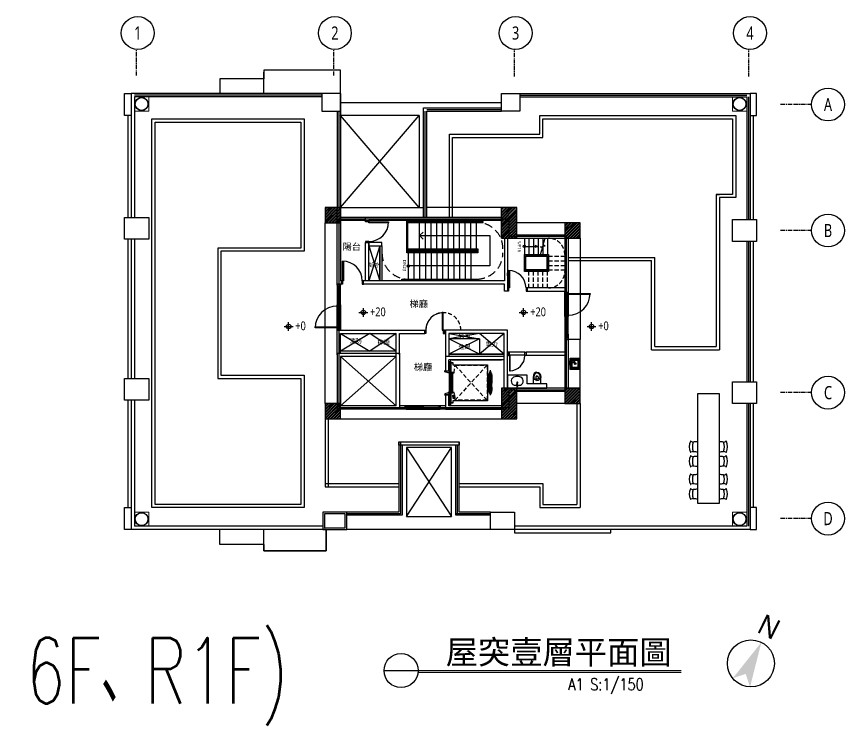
# Model space of a CAD drawing. Header units: millimetres. Extents: x -3377 to 119122, y -22007 to 15479.
# Drawn here: x 75914 to 79693, y 7810 to 11046 of the extents above; entities that cross this region are included whole.
import ezdxf
from ezdxf.enums import TextEntityAlignment as Align

# ---------------------------------------------------------------- set-up
doc = ezdxf.new("R2010")
doc.units = ezdxf.units.MM
doc.header["$LTSCALE"] = 150
doc.header["$MEASUREMENT"] = 0
for name, pattern in [('CENTER', [2, 1.25, -0.25, 0.25, -0.25]), ('DIVIDE2', [15.875, 6.35, -3.175, 0, -3.175, 0, -3.175]), ('DOT', [0.25, 0, -0.25]), ('HIDDEN', [0.375, 0.25, -0.125]), ('HIDDEN2', [0.1875, 0.125, -0.0625]), ('PHANTOM', [15.5, 8, -1.5, 1.5, -1.5, 1.5, -1.5]), ('PHANTOM2', [31.75, 15.875, -3.175, 3.175, -3.175, 3.175, -3.175])]:
    doc.linetypes.add(name, pattern=pattern)
doc.layers.get('0').update_dxf_attribs({"plot": 0})
doc.layers.add('+暫時', color=7, linetype='Continuous', lineweight=15)
doc.layers.add('5', color=5, linetype='Continuous', lineweight=13)
for name, color, linetype, plot in [('AREA', 3, 'Continuous', False), ('FUNITURE', 9, 'Continuous', False), ('LABEL', 1, 'Continuous', False), ('S-ARCH', 252, 'Continuous', False)]:
    doc.layers.add(name, color=color, linetype=linetype, plot=plot)
for name, color, linetype in [('BEAM', 251, 'DOT'), ('CENTER', 1, 'CENTER'), ('COL', 1, 'Continuous'), ('Col-Line', 8, 'CENTER'), ('GRID', 5, 'CENTER'), ('GRID-N', 4, 'Continuous'), ('HATCH', 5, 'Continuous'), ('HIDDEN', 2, 'HIDDEN'), ('OPEN', 4, 'Continuous'), ('OTHER', 4, 'Continuous'), ('STAIR', 4, 'Continuous'), ('SYM', 3, 'Continuous'), ('TEXT', 2, 'Continuous'), ('TOIL', 6, 'Continuous'), ('WALL', 2, 'Continuous'), ('WALL2', 3, 'Continuous'), ('WALL3', 4, 'Continuous'), ('指北針', 7, 'Continuous'), ('鋪面', 7, 'Continuous')]:
    doc.layers.add(name, color=color, linetype=linetype)
doc.styles.add('C1', font='', dxfattribs={"bigfont": 'japanese.shx'})
doc.styles.add('CS4', font='romans.shx', dxfattribs={"width": 0.7, "height": 45, "bigfont": 'lsp.shx'})
doc.styles.add('CT', font='')
doc.styles.add('ET', font='simplex.shx', dxfattribs={"width": 0.8})
doc.styles.add('HH', font='')
doc.styles.get('C1').set_extended_font_data('微軟正黑體')
doc.styles.get('CT').set_extended_font_data('DFKai-SB')
doc.styles.get('HH').set_extended_font_data('Microsoft JhengHei')

# ---------------------------------------------------------------- blocks, each defined once
blk = doc.blocks.new('A$C65E735D8')
at = {"layer": '+暫時', "color": 252}
for p, q in [((-1435, 1200), (-1435, 1135)), ((-1370, 1200), (-1435, 1200)), ((-1370, 1135), (-1370, 1200)), ((1295, 1135), (1295, 1200)), ((1295, 1200), (1360, 1200)), ((1360, 1200), (1360, 1135)), ((-1435, 1135), (-1370, 1135)), ((1360, 1135), (1295, 1135)), ((-1435, -695), (-1435, -760)), ((-1370, -695), (-1435, -695)), ((-1370, -760), (-1370, -695)), ((1295, -760), (1295, -695)), ((1295, -695), (1360, -695)), ((1360, -695), (1360, -760)), ((-1435, -760), (-1370, -760)), ((1360, -760), (1295, -760))]:
    blk.add_line(p, q, dxfattribs=at)
at = {"color": 252}
for p, q in [((-495, 1322.5), (-845, 1322.5)), ((-845, 1322.5), (-845, 1282.5)), ((-845, 1215), (-845, 1312.5)), ((-495, 1215), (-495, 1322.5)), ((-845, 1282.5), (-1045, 1282.5)), ((-1045, 1282.5), (-1045, 1215)), ((-1480, 1215), (-1450, 1215)), ((-1480, 1115), (-1480, 1215)), ((-1450, 1215), (-1450, 1115)), ((1405, 1215), (1375, 1215)), ((1375, 1215), (1375, 1115)), ((1405, 1115), (1405, 1215)), ((-495, 1175), (240, 1175)), ((-495, 1135), (-495, 695)), ((-1450, 1115), (-1480, 1115)), ((-1465, 1114.7), (-1465, 650)), ((-135, 1115), (-495, 1115)), ((-135, 695), (-495, 1115)), ((-495, 695), (-135, 1115)), ((-135, 1115), (-135, 695)), ((1375, 1115), (1405, 1115)), ((1390, 1114.7), (1390, 640)), ((-505, 695), (-115, 695)), ((238.6, 695, -0.5), (-100, 695)), ((-565, -200), (-565, 625)), ((530, 625), (310, 625)), ((-1465, 550), (-1465, -85)), ((600, 555), (600, 93)), ((1390, 540), (1390, -100)), ((-365, 520), (-315, 360)), ((-315, 520), (-365, 360)), ((408, 517.5), (393, 517.5)), ((-360, 120), (-495, 40)), ((-495, 120), (-360, 40)), ((-240, 120), (-360, 40)), ((-240, 40), (-360, 120)), ((140, 120), (0, 95)), ((0, 120), (140, 95)), ((252.5, 120), (140, 25)), ((252.5, 25), (140, 120)), ((140, 95), (0, 25)), ((140, 25), (0, 95)), ((140, 95), (0, 95)), ((140, 95), (140, 25)), ((-240, 40), (-495, 40)), ((-495, -210), (-240, 15)), ((-240, -210), (-495, 15)), ((252.5, 25), (0, 25)), ((0, 25), (252.5, 25)), ((267.5, -70), (267.5, -130)), ((357.5, -70), (267.5, -70)), ((357.5, -110), (357.5, -70)), ((447.5, -110), (357.5, -110)), ((447.5, -130), (447.5, -110)), ((267.5, -130), (447.5, -130)), ((-1465, -185), (-1465, -675.3)), ((1235, -155), (1135, -155)), ((1135, -155), (1135, -655)), ((1235, -655), (1235, -155)), ((530, -200), (310, -200)), ((1390, -200), (1390, -675.3)), ((-495, -270), (240, -269.4)), ((-1480, -675), (-1450, -675)), ((-1480, -775), (-1480, -675)), ((-1450, -675), (-1450, -775)), ((-1450, -675), (-1450, -775)), ((1135, -655), (1235, -655)), ((1375, -675), (1375, -775)), ((1405, -675), (1375, -675)), ((1375, -675), (1375, -775)), ((1405, -775), (1405, -675)), ((-1450, -775), (-1480, -775)), ((-1045, -842.5), (-1045, -775)), ((-1045, -842.5), (-1045, -775)), ((-845, -872.5), (-845, -775)), ((-560, -775), (-560, -872.5)), ((-560, -872.5), (-560, -775)), ((-560, -775), (-560, -872.5)), ((190, -775), (-465, -775)), ((300, -775), (300, -790)), ((300, -790), (300, -790)), ((300, -790), (740, -790)), ((740, -790), (740, -775)), ((1375, -775), (1405, -775)), ((-845, -842.5), (-1045, -842.5)), ((-845, -842.5), (-1045, -842.5)), ((-845, -872.5), (-845, -842.5)), ((-845, -842.5), (-845, -872.5)), ((-845, -872.5), (-845, -842.5)), ((-560, -872.5), (-845, -872.5)), ((-845, -872.5), (-560, -872.5)), ((-560, -872.5), (-845, -872.5))]:
    blk.add_line(p, q, dxfattribs=at)
at = {"color": 252, "linetype": 'Continuous'}
for p, q in [((-380, 630), (-380, 635)), ((-365, 630), (-380, 630)), ((-365, 635), (-365, 630)), ((-365, 630), (-275, 630)), ((-365, 625), (-365, 630)), ((-275, 625), (-365, 625)), ((-275, 630), (-275, 625)), ((-365, 540), (-380, 540)), ((-380, 540), (-380, 535)), ((-365, 535), (-365, 540)), ((-485, 360), (-485, 450)), ((-485, 450), (-480, 450)), ((-480, 450), (-480, 360)), ((272.5, 328), (272.5, 408)), ((272.5, 408), (277.5, 408)), ((277.5, 408), (277.5, 328)), ((-490, 360), (-485, 360)), ((-485, 345), (-490, 345)), ((-485, 360), (-485, 345)), ((-480, 360), (-485, 360)), ((-390, 360), (-395, 360)), ((-395, 360), (-395, 345)), ((-395, 345), (-390, 345)), ((267.5, 328), (272.5, 328)), ((272.5, 313), (267.5, 313)), ((272.5, 328), (272.5, 313)), ((277.5, 328), (272.5, 328)), ((357.5, 328), (352.5, 328)), ((352.5, 328), (352.5, 313)), ((352.5, 313), (357.5, 313)), ((530, 303), (530, 308)), ((530, 303), (530, 308)), ((545, 303), (530, 303)), ((530, 303), (530, 203)), ((545, 303), (530, 303)), ((530, 203), (530, 303)), ((535, 203), (535, 303)), ((540, 203), (540, 303)), ((545, 308), (545, 303)), ((545, 308), (545, 303)), ((545, 203), (545, 303)), ((545, 303), (545, 203)), ((545, 303), (645, 303)), ((545, 298), (545, 303)), ((645, 303), (645, 298)), ((645, 298), (545, 298)), ((-510, 250), (-510, 245)), ((-510, 250), (-510, 245)), ((-510, 245), (-495, 245)), ((-510, 245), (-510, 145)), ((-510, 245), (-495, 245)), ((-510, 145), (-510, 245)), ((-505, 245), (-505, 145)), ((-500, 245), (-500, 145)), ((-495, 245), (-495, 250)), ((-495, 245), (-495, 250)), ((-495, 145), (-495, 245)), ((-495, 245), (-495, 145)), ((-25, 215), (-30, 215)), ((-30, 215), (-30, 135)), ((-25, 135), (-25, 215)), ((530, 198), (530, 203)), ((545, 203), (530, 203)), ((530, 203), (530, 198)), ((545, 203), (530, 203)), ((530, 203), (530, 198)), ((545, 198), (530, 198)), ((530, 198), (530, 98)), ((535, 98), (535, 198)), ((540, 98), (540, 198)), ((545, 203), (545, 198)), ((545, 198), (545, 203)), ((545, 198), (545, 203)), ((545, 98), (545, 198)), ((-610, 145), (-610, 150)), ((-610, 150), (-510, 150)), ((-510, 145), (-610, 145)), ((-510, 150), (-510, 145)), ((-510, 140), (-510, 145)), ((-510, 145), (-495, 145)), ((-510, 140), (-510, 145)), ((-510, 145), (-495, 145)), ((-495, 145), (-495, 140)), ((-495, 145), (-495, 140)), ((-110, 135), (-105, 135)), ((-105, 120), (-110, 120)), ((-105, 135), (-105, 120)), ((-30, 135), (-25, 135)), ((-20, 135), (-25, 135)), ((-25, 135), (-25, 120)), ((-25, 120), (-20, 120)), ((545, 98), (530, 98)), ((530, 98), (530, 93)), ((545, 93), (545, 98)), ((277.5, 35), (272.5, 35)), ((272.5, 20), (277.5, 20)), ((277.5, 20), (277.5, 35)), ((347.5, 35), (277.5, 35)), ((277.5, 23), (347.5, 23)), ((277.5, 20), (277.5, -50)), ((280.5, 20), (277.5, 20)), ((280.5, -50), (280.5, 20)), ((347.5, 20), (347.5, 35)), ((347.5, 35), (352.5, 35)), ((352.5, 20), (347.5, 20)), ((277.5, -50), (280.5, -50))]:
    blk.add_line(p, q, dxfattribs=at)
at = {"color": 252, "linetype": 'HIDDEN2'}
for p, q in [((455, 473), (530, 473)), ((455, 452), (530, 452)), ((455, 431), (530, 431)), ((366, 328), (366, 403)), ((387, 328), (387, 403)), ((408, 328), (408, 403)), ((429, 328), (429, 403)), ((450, 328), (450, 403)), ((455, 410), (530, 410)), ((24.5, -60), (28.5, -25)), ((174.5, -25), (28.5, -185)), ((174.5, -185), (28.5, -25)), ((28.5, -25), (174.5, -25)), ((174.5, -25), (174.5, -185)), ((18.5, -57), (18.5, -60)), ((18.5, -60), (24.5, -60)), ((24.5, -150), (18.5, -150)), ((18.5, -150), (18.5, -153)), ((28.5, -185), (24.5, -150)), ((18.8, -161.5), (25.3, -160.8)), ((26.9, -175.7), (18.8, -161.5)), ((18.8, -161.5), (26.9, -175.7)), ((20.5, -176.4), (18.8, -161.5)), ((25.3, -160.8), (20.5, -176.4)), ((20.5, -176.4), (26.9, -175.7)), ((26.9, -175.7), (20.5, -176.4)), ((25.3, -160.8), (25.2, -160)), ((25.2, -160), (25.7, -160)), ((25.3, -160.8), (26.9, -175.7)), ((26.9, -175.7), (25.3, -160.8)), ((25.7, -160), (27.5, -176.4)), ((27, -176.4), (26.9, -175.7)), ((27.5, -176.4), (27, -176.4)), ((174.5, -185), (28.5, -185))]:
    blk.add_line(p, q, dxfattribs=at)
at = {"color": 252, "linetype": 'DIVIDE2'}
for p, q in [((7, -12.5), (1, -12.5)), ((1, -12.5), (1, -54.8)), ((7, -197.5), (7, -12.5)), ((10.5, -197.9), (10.5, -12.1)), ((10.5, -12.1), (19.1, -12.1)), ((19.1, -12.1), (19.1, -22.5)), ((1, -155.2), (1, -197.5)), ((19.1, -187.5), (19.1, -197.9)), ((1, -197.5), (7, -197.5)), ((19.1, -197.9), (10.5, -197.9))]:
    blk.add_line(p, q, dxfattribs=at)
at = {"color": 252, "ltscale": 10}
for p, q in [((5.5, -10), (1.5, -10)), ((1.5, -10), (1.5, -22)), ((1.5, -22), (5.5, -22)), ((1.8, -22), (1.8, -10)), ((5.5, -22), (5.5, -10)), ((-18, -55), (-18, -48.5)), ((-18, -48.5), (-18, -50)), ((-18, -50), (-15, -50)), ((-2.8, -59), (-18, -55)), ((-15, -50), (-15, -48.5)), ((-15, -48.5), (-15, -50)), ((-15, -50), (0, -50)), ((-2.8, -60), (-2.8, -56.1)), ((-2.8, -56.1), (-2.8, -59)), ((2.2, -60), (-2.8, -60)), ((0, -48.5), (0, -50)), ((0, -50), (1.2, -55.6)), ((1.2, -55.6), (2.2, -55.6)), ((2.2, -55.6), (2.2, -60)), ((6.7, -58.5), (2.7, -58.5)), ((2.7, -58.5), (2.7, -151.5)), ((6.7, -103.2), (6.7, -58.5)), ((18, -58.5), (14.2, -58.5)), ((14.2, -58.5), (14.2, -151.5)), ((18, -151.5), (18, -58.5)), ((195, -62), (185, -62)), ((185, -62), (195, -148)), ((195, -148), (185, -62)), ((185, -62), (195, -62)), ((185, -148), (185, -62)), ((185, -62), (185, -148)), ((185, -148), (195, -62)), ((187.5, -56.7), (186, -58.2)), ((186, -58.2), (186, -62)), ((186, -61.5), (194, -61.5)), ((186, -62), (194, -62)), ((186.1, -55, 2.1), (186.1, -54.4, 2.1)), ((193.9, -54.4, 2.1), (186.1, -54.4, 2.1)), ((189.2, -55.5, 2.1), (186.1, -55, 2.1)), ((188.9, -56.7), (187.5, -56.7)), ((188.9, -60.3), (188.9, -56.7)), ((190.9, -60.5), (189.1, -60.5)), ((189.5, -57.5, 2.1), (189.5, -60, 2.1)), ((190.5, -60, 2.1), (189.5, -60, 2.1)), ((189.6, -57.2, 2.1), (189.6, -56, 2.1)), ((190.4, -57.2, 2.1), (190.4, -56, 2.1)), ((190.5, -57.5, 2.1), (190.5, -60, 2.1)), ((190.8, -55.5, 2.1), (193.9, -55, 2.1)), ((192.5, -56.7), (191.1, -56.7)), ((191.1, -56.7), (191.1, -60.3)), ((194, -58.2), (192.5, -56.7)), ((193.9, -55, 2.1), (193.9, -54.4, 2.1)), ((194, -61.5), (194, -58.2)), ((194, -62), (194, -61.5)), ((195, -62), (195, -148)), ((7.8, -103.2), (6.7, -103.2)), ((6.7, -151.5), (6.7, -106.8)), ((6.7, -106.8), (7.8, -106.8)), ((7.8, -105), (7.8, -103.2)), ((7.8, -106.8), (7.8, -105)), ((-2.8, -151), (-18, -155)), ((2.2, -150), (-2.8, -150)), ((-2.8, -150), (-2.8, -153.9)), ((-2.8, -153.9), (-2.8, -151)), ((2.2, -154.4), (2.2, -150)), ((195, -148), (185, -148)), ((186, -151.8), (186, -148)), ((186, -148), (194, -148)), ((186, -148.4), (194, -148.4)), ((188.9, -149.7), (188.9, -153.3)), ((190.9, -149.5), (189.1, -149.5)), ((189.5, -152.5, 2.1), (189.5, -150, 2.1)), ((190.5, -150, 2.1), (189.5, -150, 2.1)), ((190.5, -152.5, 2.1), (190.5, -150, 2.1)), ((191.1, -153.3), (191.1, -149.7)), ((194, -148), (194, -148.4)), ((194, -148.4), (194, -151.8)), ((-18, -155), (-18, -161.5)), ((-18, -161.5), (-18, -160)), ((-18, -160), (-15, -160)), ((-15, -160), (-15, -161.5)), ((-15, -161.5), (-15, -160)), ((-15, -160), (0, -160)), ((0, -160), (1.2, -154.4)), ((0, -161.5), (0, -160)), ((1.2, -154.4), (2.2, -154.4)), ((1.5, -200), (1.5, -188)), ((1.5, -188), (5.5, -188)), ((1.8, -188), (1.8, -210)), ((2.7, -151.5), (6.7, -151.5)), ((5.5, -188), (5.5, -200)), ((14.2, -151.5), (18, -151.5)), ((187.5, -153.3), (186, -151.8)), ((189.2, -154.5, 2.1), (186.1, -155, 2.1)), ((186.1, -155, 2.1), (186.1, -155.6, 2.1)), ((193.9, -155.6, 2.1), (186.1, -155.6, 2.1)), ((188.9, -153.3), (187.5, -153.3)), ((189.6, -152.8, 2.1), (189.6, -154, 2.1)), ((190.4, -152.8, 2.1), (190.4, -154, 2.1)), ((190.8, -154.5, 2.1), (193.9, -155, 2.1)), ((192.5, -153.3), (191.1, -153.3)), ((194, -151.8), (192.5, -153.3)), ((193.9, -155, 2.1), (193.9, -155.6, 2.1)), ((5.5, -200), (1.5, -200))]:
    blk.add_line(p, q, dxfattribs=at)
at = {"color": 252, "linetype": 'PHANTOM2'}
for p, q in [((7.5, -17.5), (2.2, -17.5)), ((2.2, -17.5), (2.2, -192.5)), ((7.5, -192.5), (7.5, -17.5)), ((10.5, -105), (10.5, -13.5)), ((10.5, -13.5), (18.5, -13.5)), ((18.5, -13.5), (18.5, -22.5)), ((18.5, -22.5), (177, -22.5)), ((177, -22.5), (177, -187.5)), ((10.5, -196.5), (10.5, -105)), ((177, -187.5), (18.5, -187.5)), ((18.5, -187.5), (18.5, -196.5)), ((2.2, -192.5), (7.5, -192.5)), ((18.5, -196.5), (10.5, -196.5))]:
    blk.add_line(p, q, dxfattribs=at)
at = {"color": 252, "linetype": 'ByBlock'}
for p, q in [((402.5, -74.8), (400, -74.8)), ((402.5, -74.8), (405, -74.8)), ((384.5, -80.3), (384.5, -110)), ((420.5, -110), (384.5, -110)), ((397.5, -77.2), (397, -86)), ((407.5, -77.2), (408, -86)), ((420.5, -110), (420.5, -80.3))]:
    blk.add_line(p, q, dxfattribs=at)
at = {"color": 252, "linetype": 'Continuous', "lineweight": -2}
for p, q in [((-200, -210), (-195, -210)), ((-195, -225), (-200, -225)), ((-195, -210), (-195, -225)), ((-45, -210), (-195, -210)), ((-195, -212.5), (-117.5, -212.5)), ((-45, -217.5), (-195, -217.5)), ((-195, -225), (-45, -225)), ((-122.5, -222.5), (-122.5, -217.5)), ((-45, -222.5), (-122.5, -222.5)), ((-120, -228), (-120, -207)), ((-117.5, -212.5), (-117.5, -217.5)), ((-40, -210), (-45, -210)), ((-45, -210), (-45, -225)), ((-45, -225), (-40, -225))]:
    blk.add_line(p, q, dxfattribs=at)
at = {"color": 252}
blk.add_lwpolyline([(393, 522.5), (408, 517.5), (393, 512.5)], dxfattribs=at)
for centre in [(345, 517.5), (-185, 428)]:
    blk.add_circle(centre, 5, dxfattribs=at)
at = {"color": 252, "ltscale": 10}
for centre in [(3.3, -13.5), (3.3, -13.5), (3.3, -18.5), (3.3, -18.5), (3.3, -191.5), (3.3, -191.5), (3.3, -196.5), (3.3, -196.5)]:
    blk.add_circle(centre, 0.425, dxfattribs=at)
at = {"color": 252, "linetype": 'Continuous'}
for centre, radius, start, end in [((-365, 630), 90, 270, 0), ((-485, 360), 90, 0, 90), ((272.5, 328), 80, 0, 90), ((545, 303), 100, 270, 0), ((-510, 145), 100, 90, 180), ((-25, 135), 80, 90, 180), ((277.5, 20), 70, 270, 0)]:
    blk.add_arc(centre, radius, start, end, dxfattribs=at)
at = {"color": 252, "linetype": 'HIDDEN'}
for centre, start, end in [((127, 507), 0, 90), ((-185, 488), 180, 270), ((127, 488), 270, 0)]:
    blk.add_arc(centre, 120, start, end, dxfattribs=at)
at = {"color": 252, "linetype": 'HIDDEN2'}
for centre, radius, start, end in [((454.4, 480), 75, 0, 90), ((454.4, 403), 75, 270, 0), ((-25, 135), 80, 0, 180)]:
    blk.add_arc(centre, radius, start, end, dxfattribs=at)
at = {"color": 252, "ltscale": 10}
for centre, start, end in [((189.1, -60.3), 180, 270), ((190.9, -60.3), 270, 0), ((189.1, -149.7), 90, 180), ((190.9, -149.7), 0, 90)]:
    blk.add_arc(centre, 0.2, start, end, dxfattribs=at)
at = {"color": 252, "linetype": 'ByBlock'}
for centre, start, end in [((400, -77.3), 90, 177.2737), ((405, -77.3), 2.7263, 90)]:
    blk.add_arc(centre, 2.5, start, end, dxfattribs=at)
at = {"color": 252, "ltscale": 10}
for centre, major_axis, start_param, end_param in [((189.1, -56, 2.1), (0, -0.5), 1.570796, 2.985724), ((189.1, -57.2, 2.1), (0, -0.5), 0.985111, 1.570796), ((189.6, -57.5, 2.1), (0, -0.1), -2.156482, -1.570796), ((190.9, -56, 2.1), (0, -0.5), -2.985724, -1.570796), ((190.9, -57.2, 2.1), (0, -0.5), -1.570796, -0.985111), ((190.4, -57.5, 2.1), (0, -0.1), 1.570796, 2.156482)]:
    blk.add_ellipse(centre, major_axis=major_axis, ratio=1, start_param=start_param, end_param=end_param, dxfattribs=at)
at = {"color": 252, "linetype": 'ByBlock'}
for centre, major_axis, ratio, start_param, end_param in [((402.5, -80.3), (0, -24.3), 0.740495, 3.141593, 4.712389), ((402.5, -80.3), (0, 20.3), 0.688586, 6.283185, 7.853982), ((402.5, -86), (-5.48, 0), 0.587896, 0, 1.567308), ((402.5, -80.3), (0, -14.2), 0.985366, 6.283185, 7.853982)]:
    blk.add_ellipse(centre, major_axis=major_axis, ratio=ratio, start_param=start_param, end_param=end_param, dxfattribs=at)
at = {"color": 252, "linetype": 'ByBlock', "extrusion": (0, 0, -1)}
for centre, major_axis, ratio, start_param, end_param in [((402.5, -80.3), (0, -24.3), 0.740495, 3.141593, 4.712389), ((402.5, -80.3), (0, 20.3), 0.688586, 6.283185, 7.853982), ((402.5, -80.3), (0, -14.2), 0.985366, 0, 1.570796), ((402.5, -86), (5.48, 0), 0.587896, 0, 1.567308)]:
    blk.add_ellipse(centre, major_axis=major_axis, ratio=ratio, start_param=start_param, end_param=end_param, dxfattribs=at)
at = {"color": 252, "ltscale": 10, "extrusion": (0, 0, -1)}
for centre, major_axis, start_param, end_param in [((189.1, -154, 2.1), (0, 0.5), 1.570796, 2.985724), ((189.6, -152.5, 2.1), (0, 0.1), -2.156482, -1.570796), ((189.1, -152.8, 2.1), (0, 0.5), 0.985111, 1.570796), ((190.9, -152.8, 2.1), (0, 0.5), -1.570796, -0.985111), ((190.9, -154, 2.1), (0, 0.5), -2.985724, -1.570796), ((190.4, -152.5, 2.1), (0, 0.1), 1.570796, 2.156482)]:
    blk.add_ellipse(centre, major_axis=major_axis, ratio=1, start_param=start_param, end_param=end_param, dxfattribs=at)
at = {"layer": '5', "color": 252, "linetype": 'Continuous'}
blk.add_lwpolyline([(-140.4, -1428), (1060.4, -1428)], dxfattribs=at)
at = {"layer": 'AREA', "color": 252}
for p, q in [((275, 642.5), (-502.5, 642.5)), ((-502.5, 642.5), (-502.5, -217.5)), ((275, 562.5), (275, 642.5)), ((537.5, 562.5), (275, 562.5)), ((537.5, 390), (537.5, 562.5)), ((-365, 360), (-365, 520)), ((-365, 520), (-315, 520)), ((-315, 520), (-315, 360)), ((537.5, 124), (537.5, 390)), ((537.5, 390), (537.5, 390)), ((-315, 360), (-365, 360)), ((537.5, -137.5), (537.5, 124)), ((537.5, 124), (537.5, 124)), ((275, -217.5), (275, -137.5)), ((275, -137.5), (537.5, -137.5)), ((-502.5, -217.5), (275, -217.5))]:
    blk.add_line(p, q, dxfattribs=at)
at = {"layer": 'BEAM', "color": 252, "linetype": 'HIDDEN'}
blk.add_line((7.5, 0), (7.5, -210), dxfattribs=at)
at = {"layer": 'CENTER', "color": 252}
blk.add_line((190, -162.1), (190, -47.9), dxfattribs=at)
at = {"layer": 'COL', "color": 252}
for p, q in [((-495, 1215), (-580, 1215)), ((-580, 1215), (-580, 1135)), ((-495, 1135), (-495, 1215)), ((240, 1215), (325, 1215)), ((240, 1135), (240, 1215)), ((325, 1215), (325, 1135)), ((-580, 1135), (-495, 1135)), ((325, 1135), (240, 1135)), ((-495, 695), (-565, 695)), ((-565, 695), (-565, 625)), ((-495, 625), (-495, 695)), ((238.6, 695, -0.5), (238.6, 555, -0.5)), ((310, 695), (240, 695)), ((310, 555), (310, 695)), ((-1480, 650), (-1370, 650)), ((-1480, 550), (-1480, 650)), ((-1370, 650), (-1370, 550)), ((-565, 625), (-495, 625)), ((600, 625), (530, 625)), ((530, 625), (530, 555)), ((600, 555), (600, 625)), ((1295, 640), (1405, 640)), ((1295, 540), (1295, 640)), ((1405, 640), (1405, 540)), ((-1370, 550), (-1480, 550)), ((240, 555), (310, 555)), ((530, 555), (600, 555)), ((1405, 540), (1295, 540)), ((-1480, -85), (-1370, -85)), ((-1480, -185), (-1480, -85)), ((-1370, -85), (-1370, -185)), ((1295, -100), (1405, -100)), ((1295, -200), (1295, -100)), ((1405, -100), (1405, -200)), ((310, -130), (240, -130)), ((240, -130), (240, -270)), ((310, -270), (310, -130)), ((310, -270), (310, -145)), ((600, -130), (530, -130)), ((530, -130), (530, -200)), ((600, -200), (600, -130)), ((-1370, -185), (-1480, -185)), ((-495, -200), (-565, -200)), ((-565, -200), (-565, -270)), ((-495, -270), (-495, -200)), ((240, -225), (240, -270)), ((530, -200), (600, -200)), ((1405, -200), (1295, -200)), ((-565, -270), (-495, -270)), ((240, -270), (310, -270)), ((240, -270), (310, -270)), ((-465, -695), (-575, -695)), ((-575, -695), (-575, -775)), ((-472.5, -702.5), (-567.5, -702.5)), ((-567.5, -702.5), (-567.5, -767.5)), ((-472.5, -767.5), (-472.5, -702.5)), ((-465, -775), (-465, -695)), ((190, -695), (300, -695)), ((190, -775), (190, -695)), ((300, -695), (300, -775)), ((-575, -775), (-465, -775)), ((-567.5, -767.5), (-472.5, -767.5)), ((300, -775), (190, -775))]:
    blk.add_line(p, q, dxfattribs=at)
at = {"layer": 'Col-Line', "color": 252, "linetype": 'ByBlock'}
for centre in [(-1420, 1491.5), (-520, 1491.5), (305, 1491.5), (1375, 1491.5), (1731.1, 1165), (1731.1, 590), (1731.1, -150), (1731.1, -725)]:
    blk.add_circle(centre, 75, dxfattribs=at)
at = {"layer": 'FUNITURE', "color": 252}
for p, q in [((563.3, -1.5), (558.3, 3.5)), ((589.3, -1.5), (594.3, 3.5)), ((547.5, -9.4), (547.7, -18.8)), ((572.6, -7.6), (549.1, -16.4)), ((551.5, -15.6), (549.9, -9.1)), ((573.6, -10.1), (550.7, -20.6)), ((563.3, -35.5), (558.3, -40.5)), ((561.6, -11.7), (562.8, -15.1)), ((562.1, -11.5), (563.4, -14.8)), ((589.3, -35.5), (594.3, -40.5))]:
    blk.add_line(p, q, dxfattribs=at)
for points in [[(545, -130), (600, -130), (600, 93), (545, 93), (545, -130)], [(554.3, -14.5), (554.3, 7.5), (598.3, 7.5), (598.3, -44.5), (554.3, -44.5), (554.3, -19)], [(557.3, -13.3), (557.3, 4.5), (595.3, 4.5), (595.3, -41.5), (557.3, -41.5), (557.3, -17.6)], [(558.3, -13), (558.3, 3.5), (594.3, 3.5), (594.3, -40.5), (558.3, -40.5), (558.3, -17.1)], [(563.3, -11.1), (563.3, -1.5), (589.3, -1.5), (589.3, -35.5), (563.3, -35.5), (563.3, -14.8)]]:
    blk.add_lwpolyline(points, dxfattribs=at)
blk.add_lwpolyline([(549.9, -9.1, 0.099683), (549.8, -8.7, 0.098977), (549.5, -8.3, 0.097995), (549, -8.1, 0.097311), (548.6, -8.1, 0.097311), (548.1, -8.2, 0.097995), (547.8, -8.5, 0.098977), (547.5, -8.9, 0.099683), (547.5, -9.4, 0.099683)], format="xyb", dxfattribs=at)
blk.add_lwpolyline([(1135, -155), (1135, -655), (1235, -655), (1235, -155)], close=True, dxfattribs=at)
for centre, radius in [((549.9, -18.5), 2.26), ((576.8, -17.4), 4.06), ((576.8, -17.4), 2.98)]:
    blk.add_circle(centre, radius, dxfattribs=at)
for centre, radius, start, end in [((549.9, -18.5), 3.61, 129.5451, 344.2074), ((549.9, -18.5), 3.61, 57.6823, 65.4736), ((573.1, -8.9), 2.52, 56.9457, 166.5402), ((573.1, -8.9), 2.52, 235.3494, 303.0543), ((573.1, -8.9), 1.35, 290.9448, 110.9448), ((573.1, -8.9), 2.52, 303.0543, 56.9457), ((1159.7, -397), 62, 156.5917, 203.4083), ((1104.3, -373), 1.51, 41.5225, 156.3702), ((1118.1, -352.5), 23.3, 236.7903, 264.3942), ((1170.3, -397), 58.5, 158.6094, 201.3906), ((1159.8, -778.6), 405.3, 93.5021, 96.2179), ((1210.2, -778.6), 405.3, 83.7821, 86.4979), ((1251.9, -352.5), 23.3, 275.6058, 303.2097), ((1199.7, -397), 58.5, 338.6094, 21.3906), ((1265.7, -373), 1.51, 23.6298, 138.4775), ((1210.3, -397), 62, 336.5917, 23.4083), ((1157.4, -463.4), 59.6, 156.1249, 203.8751), ((1104.3, -421, 0), 1.51, 203.6298, 318.4775), ((1104.3, -439.9), 1.51, 41.5225, 156.3702), ((1118.1, -441.5, 0), 23.3, 95.6058, 123.2097), ((1118.1, -419.5), 23.3, 236.7903, 264.3942), ((1167.7, -463.4), 55.9, 158.1132, 201.8868), ((1159.8, -15.4, 0), 405.3, 263.7821, 266.4979), ((1159.8, -845.6), 405.3, 93.5021, 96.2179), ((1210.2, -15.4, 0), 405.3, 273.5021, 276.2179), ((1210.2, -845.6), 405.3, 83.7821, 86.4979), ((1251.9, -441.5, 0), 23.3, 56.7903, 84.3942), ((1251.9, -419.5), 23.3, 275.6058, 303.2097), ((1202.3, -463.4), 55.9, 338.1132, 21.8868), ((1265.7, -421, 0), 1.51, 221.5225, 336.3702), ((1265.7, -439.9), 1.51, 23.6298, 138.4775), ((1212.6, -463.4), 59.6, 336.1249, 23.8751), ((1104.3, -487), 1.51, 203.6298, 318.4775), ((1118.1, -507.4), 23.3, 95.6058, 123.2097), ((1159.8, -81.3), 405.3, 263.7821, 266.4979), ((1210.2, -81.3), 405.3, 273.5021, 276.2179), ((1251.9, -507.4), 23.3, 56.7903, 84.3942), ((1265.7, -487), 1.51, 221.5225, 336.3702), ((1151.7, -545.2), 53.9, 154.874, 205.126), ((1104.3, -523), 1.51, 41.5225, 156.3702), ((1118.2, -502.5), 23.3, 236.7903, 264.3942), ((1161.6, -545.2), 49.7, 156.7676, 203.2324), ((1159.8, -928.6), 405.3, 93.5021, 96.2179), ((1210.3, -928.6), 405.3, 83.7821, 86.4979), ((1251.9, -502.5), 23.3, 275.6058, 303.2097), ((1208.5, -545.2), 49.7, 336.7676, 23.2324), ((1265.8, -523), 1.51, 23.6298, 138.4775), ((1218.4, -545.2), 53.9, 334.874, 25.126), ((1118.2, -588), 23.3, 95.6058, 123.2097), ((1159.8, -161.9), 405.3, 263.7821, 266.4979), ((1210.3, -161.9), 405.3, 273.5021, 276.2179), ((1251.9, -588), 23.3, 56.7903, 84.3942), ((1154.2, -612.8), 56.4, 155.4406, 204.5594), ((1104.3, -567.5), 1.51, 203.6298, 318.4775), ((1104.3, -589.9), 1.51, 41.5225, 156.3702), ((1118.1, -569.5), 23.3, 236.7903, 264.3942), ((1164.2, -612.8), 52.4, 157.3799, 202.6201), ((1159.8, -995.6), 405.3, 93.5021, 96.2179), ((1210.2, -995.6), 405.3, 83.7821, 86.4979), ((1251.9, -569.5), 23.3, 275.6058, 303.2097), ((1205.8, -612.8), 52.4, 337.3799, 22.6201), ((1265.8, -567.5), 1.51, 221.5225, 336.3702), ((1265.7, -589.9), 1.51, 23.6298, 138.4775), ((1215.8, -612.8), 56.4, 335.4406, 24.5594), ((1104.3, -635.6), 1.51, 203.6298, 318.4775), ((1118.1, -656), 23.3, 95.6058, 123.2097), ((1159.8, -229.9), 405.3, 263.7821, 266.4979), ((1210.2, -229.9), 405.3, 273.5021, 276.2179), ((1251.9, -656), 23.3, 56.7903, 84.3942), ((1265.7, -635.6), 1.51, 221.5225, 336.3702)]:
    blk.add_arc(centre, radius, start, end, dxfattribs=at)
at = {"layer": 'GRID', "color": 252, "ltscale": 0.1}
for p, q in [((-1425, 1297.3), (-1425, 1416.5)), ((-525, 1297.3), (-525, 1416.5)), ((300, 1292.3), (300, 1416.5)), ((1370, 1292.3), (1370, 1416.5)), ((1656.1, 1165), (1512.2, 1165)), ((1656.1, 590), (1512.2, 590)), ((1656.1, -150), (1512.2, -150)), ((1656.1, -725), (1512.2, -725))]:
    blk.add_line(p, q, dxfattribs=at)
at = {"layer": 'GRID-N', "color": 252}
for p, q in [((345, 555), (345, 480)), ((366, 555), (366, 480)), ((387, 555), (387, 480)), ((408, 555), (408, 480)), ((429, 555), (429, 480)), ((450, 555), (450, 480))]:
    blk.add_line(p, q, dxfattribs=at)
at = {"layer": 'HATCH', "color": 252}
for p, q in [((-565, 690.2), (-560.2, 695)), ((-565, 676.7), (-546.7, 695)), ((-565, 663.3), (-533.3, 695)), ((-565, 649.8), (-519.8, 695)), ((-565, 636.3), (-506.3, 695)), ((-565, 685.7), (-555.7, 695)), ((-565, 672.2), (-542.2, 695)), ((-565, 658.8), (-528.8, 695)), ((-565, 645.3), (-515.3, 695)), ((-565, 631.8), (-501.8, 695)), ((-562.8, 625), (-495, 692.8)), ((-558.4, 625), (-495, 688.4)), ((238.6, 687, -0.5), (246.6, 695, -0.5)), ((238.6, 682.5, -0.5), (251.1, 695, -0.5)), ((240, 673.5), (261.5, 695)), ((240, 660), (275, 695)), ((240, 646.6), (288.4, 695)), ((240, 633.1), (301.9, 695)), ((240, 669), (266, 695)), ((240, 655.5), (279.5, 695)), ((240, 642.1), (292.9, 695)), ((240, 628.6), (306.4, 695)), ((240, 619.6), (310, 689.6)), ((240, 615.1), (310, 685.1)), ((-549.4, 625), (-495, 679.4)), ((-544.9, 625), (-495, 674.9)), ((-535.9, 625), (-495, 665.9)), ((-531.4, 625), (-495, 661.4)), ((-522.4, 625), (-495, 652.4)), ((-517.9, 625), (-495, 647.9)), ((240, 606.2), (310, 676.2)), ((240, 601.7), (310, 671.7)), ((240, 592.7), (310, 662.7)), ((240, 588.2), (310, 658.2)), ((240, 579.2), (310, 649.2)), ((240, 574.7), (310, 644.7)), ((-509, 625), (-495, 639)), ((-504.5, 625), (-495, 634.5)), ((-495.5, 625), (-495, 625.5)), ((240, 565.7), (310, 635.7)), ((240, 561.3), (310, 631.3)), ((242.7, 555), (310, 622.3)), ((247.2, 555), (310, 617.8)), ((256.2, 555), (310, 608.8)), ((530, 613.3), (541.7, 625)), ((530, 599.8), (555.2, 625)), ((530, 586.3), (568.7, 625)), ((530, 572.9), (582.1, 625)), ((530, 559.4), (595.6, 625)), ((530, 622.3), (532.7, 625)), ((530, 608.8), (546.2, 625)), ((530, 595.3), (559.7, 625)), ((530, 581.8), (573.2, 625)), ((530, 568.4), (586.6, 625)), ((530.1, 555), (600, 624.9)), ((539.1, 555), (600, 615.9)), ((543.6, 555), (600, 611.4)), ((260.7, 555), (310, 604.3)), ((269.7, 555), (310, 595.3)), ((274.2, 555), (310, 590.8)), ((283.1, 555), (310, 581.9)), ((287.6, 555), (310, 577.4)), ((296.6, 555), (310, 568.4)), ((552.5, 555), (600, 602.5)), ((557, 555), (600, 598)), ((566, 555), (600, 589)), ((570.5, 555), (600, 584.5)), ((579.5, 555), (600, 575.5)), ((584, 555), (600, 571)), ((301.1, 555), (310, 563.9)), ((593, 555), (600, 562)), ((597.4, 555), (600, 557.6)), ((240, -134.7), (244.7, -130)), ((240, -148.2), (258.2, -130)), ((240, -161.7), (271.7, -130)), ((240, -175.1), (285.1, -130)), ((240, -188.6), (298.6, -130)), ((240, -139.2), (249.2, -130)), ((240, -152.7), (262.7, -130)), ((240, -166.1), (276.1, -130)), ((240, -179.6), (289.6, -130)), ((240, -193.1), (303.1, -130)), ((240, -202.1), (310, -132.1)), ((240, -206.6), (310, -136.6)), ((240, -215.5), (310, -145.5)), ((240, -220), (310, -150)), ((530, -141.1), (541.1, -130)), ((530, -154.5), (554.5, -130)), ((530, -168), (568, -130)), ((530, -181.5), (581.5, -130)), ((530, -194.9), (594.9, -130)), ((530, -132.1), (532.1, -130)), ((530, -145.6), (545.6, -130)), ((530, -159), (559, -130)), ((530, -172.5), (572.5, -130)), ((530, -186), (586, -130)), ((530, -199.4), (599.4, -130)), ((538.4, -200), (600, -138.4)), ((542.9, -200), (600, -142.9)), ((240, -229), (310, -159)), ((240, -233.5), (310, -163.5)), ((240, -242.5), (310, -172.5)), ((240, -247), (310, -177)), ((240, -256), (310, -186)), ((551.9, -200), (600, -151.9)), ((556.4, -200), (600, -156.4)), ((565.4, -200), (600, -165.4)), ((569.8, -200), (600, -169.8)), ((578.8, -200), (600, -178.8)), ((583.3, -200), (600, -183.3)), ((-565, -212.3), (-552.7, -200)), ((-565, -225.8), (-539.2, -200)), ((-565, -239.3), (-525.7, -200)), ((-565, -252.7), (-512.3, -200)), ((-565, -266.2), (-498.8, -200)), ((-565, -203.3), (-561.7, -200)), ((-565, -216.8), (-548.2, -200)), ((-565, -230.3), (-534.7, -200)), ((-565, -243.7), (-521.3, -200)), ((-565, -257.2), (-507.8, -200)), ((-564.3, -270), (-495, -200.7)), ((-555.3, -270), (-495, -209.7)), ((-550.8, -270), (-495, -214.2)), ((-541.9, -270), (-495, -223.1)), ((240, -260.4), (310, -190.4)), ((240, -269.4), (310, -199.4)), ((243.9, -270), (310, -203.9)), ((252.9, -270), (310, -212.9)), ((257.4, -270), (310, -217.4)), ((266.4, -270), (310, -226.4)), ((592.3, -200), (600, -192.3)), ((596.8, -200), (600, -196.8)), ((-537.4, -270), (-495, -227.6)), ((-528.4, -270), (-495, -236.6)), ((-523.9, -270), (-495, -241.1)), ((-514.9, -270), (-495, -250.1)), ((-510.4, -270), (-495, -254.6)), ((-501.4, -270), (-495, -263.6)), ((270.9, -270), (310, -230.9)), ((279.8, -270), (310, -239.8)), ((284.3, -270), (310, -244.3)), ((293.3, -270), (310, -253.3)), ((297.8, -270), (310, -257.8)), ((-497, -270), (-495, -268)), ((306.8, -270), (310, -266.8))]:
    blk.add_line(p, q, dxfattribs=at)
at = {"layer": 'HIDDEN', "color": 252}
for p, q in [((183.5, -140.5), (183.5, -69.5)), ((184, -69), (185.4, -69)), ((185.9, -68.5), (186.4, -64)), ((186.9, -63.5), (193.1, -63.5)), ((193.6, -64), (194.1, -68.5)), ((194.6, -69), (196, -69)), ((196.5, -69.5), (196.5, -140.5)), ((185.4, -141), (184, -141)), ((186.4, -146), (185.9, -141.5)), ((193.1, -146.5), (186.9, -146.5)), ((194.1, -141.5), (193.6, -146)), ((196, -141), (194.6, -141))]:
    blk.add_line(p, q, dxfattribs=at)
for centre, start, end in [((184, -69.5), 90, 180), ((185.4, -68.5), 270, 354.2894), ((186.9, -64), 90, 174.2894), ((193.1, -64), 5.7106, 90), ((194.6, -68.5), 185.7106, 270), ((196, -69.5), 0, 90), ((184, -140.5), 180, 270), ((185.4, -141.5), 5.7106, 90), ((186.9, -146), 185.7106, 270), ((193.1, -146), 270, 354.2894), ((194.6, -141.5), 90, 174.2894), ((196, -140.5), 270, 0)]:
    blk.add_arc(centre, 0.5, start, end, dxfattribs=at)
at = {"layer": 'LABEL', "color": 252}
blk.add_lwpolyline([(-295.7, -1418.8), (1060.4, -1418.8)], dxfattribs=at)
at = {"layer": 'LABEL', "color": 252, "linetype": 'Continuous'}
blk.add_arc((-218, -1418.8), 77.8, 180.0000014999924, 179.9999985000077, dxfattribs=at)
at = {"layer": 'OPEN', "color": 252}
for p, q in [((-495, 340), (-510, 340)), ((-495, 250), (-510, 250)), ((-495, 245), (-510, 245))]:
    blk.add_line(p, q, dxfattribs=at)
at = {"layer": 'OPEN', "color": 252, "linetype": 'Continuous'}
for p, q in [((-510, 340), (-510, 335)), ((-510, 335), (-495, 335)), ((-510, 335), (-510, 250)), ((-505, 335), (-505, 250)), ((-500, 335), (-500, 250)), ((-495, 335), (-495, 340)), ((-495, 250), (-495, 335)), ((-510, 245), (-510, 250)), ((-510, 250), (-495, 250)), ((-495, 250), (-495, 245))]:
    blk.add_line(p, q, dxfattribs=at)
at = {"layer": 'OTHER', "color": 252}
for p, q in [((431, 524.7), (439.5, 555)), ((418, 515.4), (440, 519.6)), ((427, 510.3), (418, 515.4)), ((418.5, 480), (427, 510.3)), ((440, 519.6), (431, 524.7))]:
    blk.add_line(p, q, dxfattribs=at)
at = {"layer": 'STAIR', "color": 252}
for p, q in [((-191, 488), (-191, 635)), ((-187, 492), (-187, 635)), ((157, 631), (-187, 631)), ((-187, 627), (157, 627)), ((-133, 507), (-133, 627)), ((-107, 507), (-107, 627)), ((-81, 507), (-81, 627)), ((-55, 507), (-55, 627)), ((-29, 507), (-29, 627)), ((-3, 507), (-3, 627)), ((23, 507), (23, 627)), ((49, 507), (49, 627)), ((75, 507), (75, 627)), ((101, 507), (101, 627)), ((127, 507), (127, 627)), ((157, 627), (157, 631)), ((-117.1, 582.9), (-133, 567)), ((-133, 567), (-133, 567)), ((-133, 567), (187, 567)), ((-133, 567), (-117.1, 551.1)), ((187, 567), (187, 428)), ((-191, 507), (-191, 507)), ((-187, 507), (133, 507)), ((-187, 503), (129, 503)), ((129, 492), (-187, 492)), ((-185, 501), (127, 501)), ((-185, 494), (-185, 501)), ((127, 494), (-185, 494)), ((127, 501), (127, 494)), ((129, 503), (129, 492)), ((133, 507), (133, 488)), ((345, 517.5), (408, 517.5)), ((133, 488), (-191, 488)), ((-185, 488), (-185, 368)), ((-159, 488), (-159, 368)), ((-133, 488), (-133, 368)), ((-107, 488), (-107, 368)), ((-81, 488), (-81, 368)), ((-55, 488), (-55, 368)), ((-29, 488), (-29, 368)), ((-3, 488), (-3, 368)), ((23, 488), (23, 368)), ((49, 488), (49, 368)), ((75, 488), (75, 368)), ((101, 488), (101, 368)), ((345, 403), (345, 480)), ((345, 480), (455, 480)), ((350, 408), (350, 475)), ((350, 475), (450, 475)), ((352, 410), (352, 473)), ((352, 473), (448, 473)), ((448, 473), (448, 410)), ((450, 475), (450, 408)), ((455, 480), (455, 403)), ((187, 428), (-185, 428)), ((455, 403), (345, 403)), ((450, 408), (350, 408)), ((448, 410), (352, 410)), ((-215, 368), (131, 368)), ((-215, 364), (-215, 368)), ((131, 364), (-215, 364)), ((131, 368), (131, 364))]:
    blk.add_line(p, q, dxfattribs=at)
at = {"layer": 'SYM', "color": 252}
for p, q in [((-390.1, 196, 0), (-390.1, 236, 0)), ((341.2, 196, 0), (341.2, 236, 0)), ((-410.1, 216, 0), (-370.1, 216, 0)), ((321.2, 216, 0), (361.2, 216, 0)), ((-751.1, 152, 0), (-711.1, 152, 0)), ((-731.1, 132, 0), (-731.1, 172, 0)), ((631.8, 152, 0), (671.8, 152, 0)), ((651.8, 132, 0), (651.8, 172, 0))]:
    blk.add_line(p, q, dxfattribs=at)
for centre in [(-390.1, 216, 0), (341.2, 216, 0), (-731.1, 152, 0), (651.8, 152, 0)]:
    blk.add_circle(centre, 10, dxfattribs=at)
at = {"layer": 'TOIL', "color": 252, "linetype": 'Continuous'}
for p, q in [((311.1, -117.7), (311.1, -109.7)), ((313.9, -117.7), (313.9, -109.7)), ((311.9, -117.4), (311.9, -114.1)), ((311.9, -117.4), (311.9, -117.4)), ((313.1, -117.4), (313.1, -114.1)), ((313.1, -117.4), (313.1, -117.4))]:
    blk.add_line(p, q, dxfattribs=at)
at = {"layer": 'TOIL', "color": 252}
for p, q in [((313.3, -107.3), (311.7, -107.3)), ((312.3, -125.2), (312.3, -122.7)), ((312.6, -125.3), (312.4, -125.3)), ((312.7, -125.2), (312.7, -122.7))]:
    blk.add_line(p, q, dxfattribs=at)
at = {"layer": 'TOIL', "color": 252, "linetype": 'PHANTOM'}
for p, q in [((313, -117.4), (312, -117.4)), ((312, -117.4), (312, -117.4)), ((313, -117.4), (313, -117.4))]:
    blk.add_line(p, q, dxfattribs=at)
at = {"layer": 'TOIL', "color": 252}
blk.add_circle((312.5, -104.7), 1.63, dxfattribs=at)
for centre, radius, start, end in [((304.6, -97), 19.6, 115.9107, 272.6976), ((307.9, -105.4), 28.5, 93.612, 114.5666), ((312.5, -179.2), 102.5, 86.4488, 93.5496), ((312.5, -104.7), 2.7, 286.6647, 253.3349), ((317, -105.4), 28.5, 65.4335, 86.3819), ((320.4, -97), 19.6, 268.8576, 64.0973), ((313, 85.9), 202.6, 267.8915, 269.4572), ((312.4, -125.2), 0.1, 180, 270), ((312.6, -125.2), 0.1, 270, 0), ((313, 85.9), 202.6, 270.2491, 271.9654)]:
    blk.add_arc(centre, radius, start, end, dxfattribs=at)
at = {"layer": 'TOIL', "color": 252, "linetype": 'Continuous'}
for centre, radius, start, end in [((312.5, -109.7), 1.4, 0, 180), ((312.5, -120.4), 2.25, 122.3582, 57.6418), ((310.6, -117.4), 1.3, 302.3582, 308.3365), ((312.5, -114.1), 0.6, 0, 180), ((314.4, -117.4), 1.3, 231.6635, 237.6418)]:
    blk.add_arc(centre, radius, start, end, dxfattribs=at)
at = {"layer": 'TOIL', "color": 252, "linetype": 'Continuous', "lineweight": 15}
for centre, start, end in [((308.6, -117.7), 325.1903, 0), ((316.4, -117.7), 180, 214.8097)]:
    blk.add_arc(centre, 2.5, start, end, dxfattribs=at)
at = {"layer": 'TOIL', "color": 252, "linetype": 'PHANTOM'}
for centre, radius, start, end in [((312, -117.2), 0.235, 251.2994, 276.0344), ((312, -117.2), 0.237, 251.4794, 275.9802), ((313, -117.2), 0.235, 263.9656, 288.7006), ((313, -117.2), 0.237, 264.0198, 288.5206)]:
    blk.add_arc(centre, radius, start, end, dxfattribs=at)
at = {"layer": 'TOIL', "color": 252, "linetype": 'Continuous'}
for points in [[(311.4, -118.4), (311.4, -118.4), (311.5, -118.4), (311.5, -118.3), (311.6, -118.3), (311.6, -118.2), (311.7, -118.2), (311.7, -118.1), (311.7, -118), (311.8, -117.9), (311.8, -117.8), (311.9, -117.7), (311.9, -117.6), (311.9, -117.5), (311.9, -117.5), (311.9, -117.4)], [(313.6, -118.4), (313.6, -118.4), (313.5, -118.4), (313.4, -118.3), (313.4, -118.3), (313.4, -118.2), (313.3, -118.2), (313.3, -118.1), (313.2, -118), (313.2, -117.9), (313.2, -117.8), (313.1, -117.7), (313.1, -117.6), (313.1, -117.5), (313.1, -117.5), (313.1, -117.4)]]:
    blk.add_open_spline(points, degree=3, knots=[0, 0, 0, 0, 0.125, 0.125, 0.25, 0.25, 0.375, 0.375, 0.5, 0.5, 0.75, 0.75, 0.875, 0.875, 1, 1, 1, 1], dxfattribs=at)
at = {"layer": 'WALL', "color": 252}
for p, q in [((-510, 695), (-495, 695)), ((-510, 340), (-510, 695)), ((-495, 695), (-495, 360)), ((240, 650), (-380, 650)), ((-380, 635), (-380, 650)), ((-380, 635), (-365, 635)), ((240, 635), (-365, 635)), ((-365, 635), (-365, 635)), ((310, 570), (530, 570)), ((-380, 360), (-380, 535)), ((-380, 535), (-365, 535)), ((-365, 360), (-365, 535)), ((-305, 535), (-365, 535)), ((-365, 535), (-365, 520)), ((-305, 520), (-305, 535)), ((255, 555), (255, 360)), ((267.5, 555), (267.5, 345)), ((310, 555), (530, 555)), ((530, 555), (530, 308)), ((545, 555), (545, 447.5)), ((-365, 520), (-305, 520)), ((545, 447.5), (545, 249)), ((545, 447.5), (545, 447.5)), ((267.5, 397.5), (267.5, 397.5)), ((267.5, 382.5), (267.5, 397.5)), ((267.5, 382.5), (267.5, 382.5)), ((-490, 345), (-510, 345)), ((-490, 360), (-495, 360)), ((-495, 345), (-495, 340)), ((-490, 345), (-490, 360)), ((240, 360), (-390, 360)), ((-390, 345), (-390, 360)), ((255, 360), (-390, 360)), ((-390, 345), (-390, 360)), ((255, 345), (-390, 345)), ((255, 345), (-390, 345)), ((253.6, 313, -0.5), (253.6, 345, -0.5)), ((267.5, 345), (267.5, 313)), ((-495, 340), (-510, 340)), ((267.5, 313), (255, 313)), ((357.5, 313), (357.5, 328)), ((357.5, 328), (357.5, 313)), ((530, 328), (357.5, 328)), ((357.5, 328), (357.5, 328)), ((357.5, 313), (530, 313)), ((530, 308), (545, 308)), ((530, 203), (545, 203)), ((530, 198), (545, 198)), ((-510, 135), (-510, 140)), ((-495, 140), (-510, 140)), ((-495, 140), (-510, 140)), ((-510, 22.5), (-510, 135)), ((-510, 135), (-110, 135)), ((-495, 135), (-510, 135)), ((-495, 140), (-495, 135)), ((-495, 30), (-495, 120)), ((-495, 120), (-240, 120)), ((-240, 30), (-240, 120)), ((-225, 22.5), (-225, 120)), ((-225, 120), (-110, 120)), ((-110, 120), (-110, 135)), ((-20, 120), (-20, 135)), ((-20, 135), (-15, 135)), ((-20, 120), (-15, 120)), ((267.5, 135), (-15, 135)), ((-15, 135), (-15, 15)), ((252.5, 120), (0, 120)), ((0, 120), (0, 15)), ((252.5, -130), (252.5, 120)), ((267.5, -130), (267.5, 135)), ((530, 139), (530, -130)), ((545, 116.5), (545, -130)), ((545, 93), (545, 70.5)), ((545, 70.5), (545, 70.5)), ((-510, 30), (-225, 30)), ((-510, 30), (-510, -225)), ((-240, 15), (-495, 15)), ((-495, 15), (-495, -210)), ((-240, -210), (-240, 30)), ((-225, 30), (-225, -225)), ((252.5, 15), (-15, 15)), ((-15, 15), (-15, -50)), ((252.5, 0), (0, 0)), ((0, -50), (0, 0)), ((252.5, 0), (0, 0)), ((252.5, 0), (12.5, 0)), ((15, 0), (240, 0)), ((15, 0), (240, 0)), ((272.5, 35), (267.5, 35)), ((272.5, 20), (267.5, 20)), ((272.5, 35), (272.5, 20)), ((530, 35), (352.5, 35)), ((352.5, 35), (352.5, 20)), ((530, 20), (352.5, 20)), ((-15, -50), (0, -50)), ((530, -130), (310, -130)), ((530, -145), (310, -145)), ((0, -160), (-15, -160)), ((-15, -160), (-15, -225)), ((0, -210), (0, -160)), ((-225, -225), (-510, -225)), ((-240, -210), (-495, -210)), ((-235, -225), (-235, -225)), ((-225, -225), (-235, -225)), ((-15, -210), (-225, -210)), ((-225, -225), (-225, -225)), ((-15, -225), (-225, -225)), ((-200, -210), (-200, -225)), ((-40, -210), (-40, -225)), ((-15, -225), (255, -225)), ((255, -225), (-15, -225)), ((240, -210), (0, -210))]:
    blk.add_line(p, q, dxfattribs=at)
for centre, radius in [((-1402.5, 1167.5), 30), ((-1402.5, 1167.5), 29.2), ((1327.5, 1167.5), 30), ((1327.5, 1167.5), 29.2), ((-1402.5, -727.5), 30), ((-1402.5, -727.5), 29.2), ((1327.5, -727.5), 30), ((1327.5, -727.5), 29.2)]:
    blk.add_circle(centre, radius, dxfattribs=at)
at = {"layer": 'WALL2', "color": 252}
for p, q in [((-1355, 1100), (-660, 1100)), ((-1355, -675), (-1355, 1100)), ((-660, 1100), (-660, 495)), ((415, 1030), (415, 1115)), ((415, 1115), (1310, 1115)), ((430, 1015), (430, 1100)), ((430, 1100), (1295, 1100)), ((1295, 1100), (1295, 755)), ((1310, 1115), (1310, 740)), ((-1340, 1085), (-675, 1085)), ((-1340, -660), (-1340, 1085)), ((-675, 1085), (-675, 510)), ((2.5, 650), (2.5, 1030)), ((2.5, 1030), (415, 1030)), ((17.5, 650), (17.5, 1015)), ((17.5, 1015), (430, 1015)), ((1220, 755), (1220, 60)), ((1220, 755), (1235, 755)), ((1295, 755), (1220, 755)), ((1310, 740), (1235, 740)), ((1310, 740), (1235, 740)), ((1295, 740), (1235, 740)), ((1235, 740), (1235, 45)), ((-675, 510), (-1055, 510)), ((-1055, 510), (-1055, -85)), ((-660, 495), (-1040, 495)), ((-1040, 495), (-1040, -70)), ((-315, 360), (-315, 520)), ((-315, 520), (-305, 520)), ((-305, 520), (-305, 360)), ((545, 467.5), (940, 467.5)), ((940, 60), (940, 467.5)), ((545, 452.5), (925, 452.5)), ((925, 45), (925, 452.5)), ((925, 45), (1235, 45)), ((940, 60), (1220, 60)), ((-1040, -70), (-660, -70)), ((-660, -70), (-660, -675)), ((-1055, -85), (-675, -85)), ((-675, -85), (-675, -660)), ((585, -200), (585, -660)), ((600, -200), (600, -675)), ((-565, -270), (-565, -580)), ((-550, -270), (-550, -580)), ((-565, -565), (-227.5, -565)), ((47.5, -565), (430, -565)), ((430, -565), (430, -660)), ((-565, -580), (-227.5, -580)), ((47.5, -580), (415, -580)), ((415, -580), (415, -675)), ((-660, -675), (-1355, -675)), ((-675, -660), (-1340, -660)), ((415, -675), (600, -675)), ((430, -660), (585, -660))]:
    blk.add_line(p, q, dxfattribs=at)
at = {"layer": 'WALL3', "color": 252}
for p, q in [((-1450, 1215), (-1450, 650)), ((-580, 1215), (-1450, 1215)), ((-495, 1215), (-495, 695)), ((325, 1215), (1375, 1215)), ((1375, 1215), (1375, 640)), ((-580, 1207.5), (-1435, 1207.5)), ((-580, 1200), (-1435, 1200)), ((-1435, 1200), (-1435, 650)), ((325, 1207.5), (1360, 1207.5)), ((325, 1200), (1360, 1200)), ((1360, 1200), (1360, 640)), ((1367.5, 1200), (1367.5, 640)), ((-510, 1135), (-510, 695)), ((-502.5, 1135), (-502.5, 695)), ((-115, 650), (-115, 1150)), ((-115, 1150), (240, 1150)), ((-107.5, 650), (-107.5, 1135)), ((-100, 1142.5), (240, 1142.5)), ((-100, 650), (-100, 1135)), ((-100, 1135), (240, 1135)), ((-380, 650), (-495, 650)), ((-380, 635), (-495, 635)), ((-1450, 550), (-1450, -85)), ((-1435, 550), (-1435, -85)), ((1360, 540), (1360, -100)), ((1367.5, 540), (1367.5, -100)), ((1375, 540), (1375, -100)), ((530, 93), (545, 93)), ((-1450, -185), (-1450, -775)), ((-1435, -185), (-1435, -760)), ((1360, -200), (1360, -760)), ((1367.5, -200), (1367.5, -760)), ((1375, -200), (1375, -775)), ((-227.5, -375), (-227.5, -695)), ((-227.5, -390), (-227.5, -375)), ((-227.5, -375), (47.5, -375)), ((-220, -375), (-220, -702.5)), ((47.5, -695), (47.5, -375)), ((47.5, -375), (47.5, -390)), ((47.5, -375), (47.5, -390)), ((47.5, -390), (-227.5, -390)), ((-212.5, -390), (-212.5, -710)), ((32.5, -710), (32.5, -390)), ((40, -710), (40, -390)), ((-227.5, -695), (-465, -695)), ((-220, -702.5), (-465, -702.5)), ((-212.5, -710), (-465, -710)), ((190, -702.5), (32.5, -702.5)), ((190, -710), (32.5, -710)), ((190, -695), (47.5, -695)), ((190, -775), (190, -710)), ((-565, -775), (-1450, -775)), ((-575, -760), (-1435, -760)), ((-575, -760), (-1435, -760)), ((1375, -775), (190, -775)), ((1360, -760), (300, -760))]:
    blk.add_line(p, q, dxfattribs=at)
at = {"layer": '指北針', "color": 252}
blk.add_circle((1379.2, -1385.9), 107.4, dxfattribs=at)
for points in [[(1355.3, -1434), (1296.1, -1454), (1426.9, -1289.6)], [(1426.9, -1289.6), (1375.3, -1493.3), (1355.3, -1434)]]:
    blk.add_solid(points, dxfattribs=at)
at = {"layer": '鋪面', "color": 252}
for p, q in [((-192.5, -715), (12.5, -400)), ((-192.5, -400), (12.5, -715)), ((12.5, -400), (-192.5, -400)), ((-192.5, -400), (-192.5, -715)), ((12.5, -715), (12.5, -400)), ((-192.5, -715), (12.5, -715))]:
    blk.add_line(p, q, dxfattribs=at)
at = {"layer": 'Col-Line', "color": 252, "style": 'C1', "width": 0.75}
for s, p in [('1', (-1420, 1491.5)), ('2', (-520, 1491.5)), ('3', (305, 1491.5)), ('4', (1375, 1491.5)), ('A', (1731.1, 1165)), ('B', (1731.1, 590)), ('C', (1731.1, -150)), ('D', (1731.1, -725))]:
    blk.add_text(s, height=60, dxfattribs=at).set_placement(p, align=Align.MIDDLE)
at = {"layer": 'SYM', "color": 252, "style": 'C1', "width": 0.8}
for s, p in [('+20', (-359.5, 218.8, 0)), ('+20', (371.9, 218.8, 0)), ('+0', (-700.4, 154.8, 0)), ('+0', (682.5, 154.8, 0))]:
    blk.add_text(s, height=40, dxfattribs=at).set_placement(p, align=Align.MIDDLE_LEFT)
at = {"layer": 'TEXT', "color": 252, "style": 'HH'}
for s, p in [('陽台', (-442.7, 501.1)), ('梯廳', (-137.4, 240)), ('梯廳', (-117.8, -48.7))]:
    blk.add_text(s, height=30, dxfattribs=at).set_placement(p, align=Align.CENTER)
at = {"layer": 'TEXT', "color": 252, "style": 'C1'}
for s, p in [('UP16', (315, 515.4)), ('DN23', (-209.8, 430.3, -0.5))]:
    blk.add_text(s, height=15, rotation=270, dxfattribs=at).set_placement(p, align=Align.CENTER)
at = {"layer": 'TEXT', "color": 252, "style": 'HH'}
for s, p in [('給水', (-365.8, 423.5)), ('弱電', (44, 101.4)), ('消防', (-452.4, 76.3)), ('排煙', (-326, 69.3)), ('電力', (167.9, 60.9)), ('進風', (44.6, 49.2))]:
    blk.add_text(s, height=20, dxfattribs=at).set_placement(p)
at = {"layer": 'TEXT', "color": 252, "linetype": 'Continuous', "style": 'CT', "width": 1}
blk.add_text('屋突壹層平面圖', height=108, dxfattribs=at).set_placement((-14.1, -1388.5))
at = {"layer": 'TEXT', "color": 252, "style": 'ET', "width": 0.8}
blk.add_text('A1 S:1/150', height=54, dxfattribs=at).set_placement((889.7, -1508.5), align=Align.RIGHT)
at = {"layer": '指北針', "color": 252, "style": 'C1'}
blk.add_text('N', height=92.8, rotation=333.6216, dxfattribs=at).set_placement((1441.4, -1260.4), align=Align.CENTER)
blk = doc.blocks.new('2021-1102')
blk.add_blockref('A$C65E735D8', (65776.5, -6041))

msp = doc.modelspace()

# ---------------------------------------------------------------- block references
at = {"layer": 'S-ARCH'}
msp.add_blockref('2021-1102', (12110.4, 15520.27), dxfattribs=at)

# ---------------------------------------------------------------- texts
at = {"layer": 'DEFPOINTS', "style": 'CS4', "width": 0.7}
msp.add_text('S2-07 十六層至屋突一層 (16F、R1F)', height=300, dxfattribs=at).set_placement((72812.4, 7910.14))

doc.saveas('drawing.dxf')
